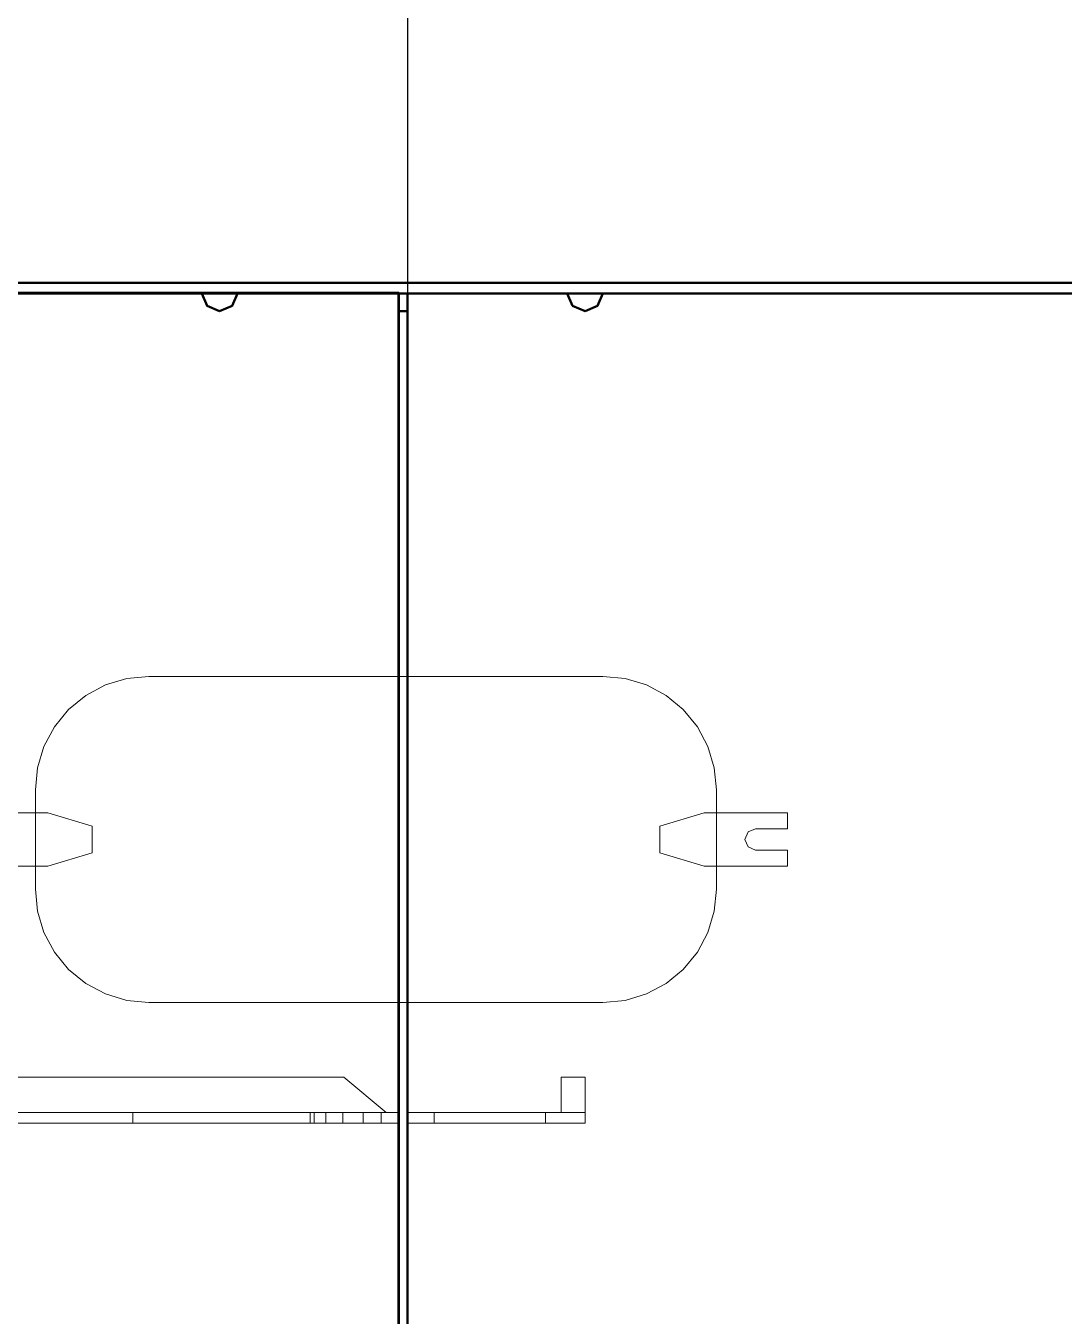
# Model space of a CAD drawing. Header units: millimetres. Extents: x -35117 to 70520, y -28859 to 27816.
# Drawn here: x 53451 to 54036, y -7721 to -6993 of the extents above; entities that cross this region are included whole.
import ezdxf

# ---------------------------------------------------------------- set-up
doc = ezdxf.new("R2010")
doc.units = ezdxf.units.MM
for name, color, linetype in [('-1109', 7, 'Continuous'), ('-1114', 7, 'Continuous'), ('PIPE_VENT', 251, 'Continuous')]:
    doc.layers.add(name, color=color, linetype=linetype)
doc.layers.add('Hull', color=1, linetype='Continuous', lineweight=40)

msp = doc.modelspace()

# ---------------------------------------------------------------- linework, layer by layer
at = {"layer": '-1109', "color": 1, "lineweight": 0}
for p, q in [((53660.811, -7611.896), (53660.811, -7605.896)), ((53665.812, -7605.896), (53665.812, -7611.896))]:
    msp.add_line(p, q, dxfattribs=at)
at = {"layer": '-1114', "color": 4, "lineweight": 0}
msp.add_line((53660.811, -7611.896), (53660.811, -7605.896), dxfattribs=at)
msp.add_lwpolyline([(53665.81, -10309.107), (58377.037, -10309.107), (58377.037, -5218.603), (53665.81, -5218.603)], close=True)
at = {"layer": 'Hull', "color": 4, "linetype": 'Continuous', "lineweight": 50}
for p, q in [((51765.813, -7137.897), (57370.812, -7137.897)), ((55850.812, -7137.897), (51765.813, -7137.897)), ((57370.812, -7143.897), (51765.813, -7143.897)), ((53600.716, -7143.723), (53210.715, -7143.723)), ((53210.715, -7143.723), (53600.716, -7143.723)), ((53566.883, -7150.968), (53569.812, -7143.897)), ((53660.811, -7143.897), (53660.811, -9736.896)), ((53665.647, -9736.921), (53665.647, -7143.561)), ((53665.647, -7143.561), (53665.647, -9736.921)), ((53772.883, -7150.968), (53775.812, -7143.897)), ((53566.883, -7150.968), (53559.812, -7153.898)), ((53660.811, -7153.898), (53665.812, -7153.898)), ((53772.883, -7150.968), (53765.812, -7153.898))]:
    msp.add_line(p, q, dxfattribs=at)
at = {"layer": 'Hull', "color": 86, "linetype": 'Continuous', "lineweight": 9}
for p, q in [((53752.42, -7605.896), (53752.42, -7585.898)), ((53752.42, -7585.898), (53752.42, -7605.896)), ((53610.811, -7605.896), (51765.813, -7605.896)), ((51765.813, -7611.896), (53610.811, -7611.896)), ((53510.811, -7605.896), (53510.811, -7611.896)), ((53650.812, -7605.896), (53510.811, -7605.896)), ((53510.811, -7605.896), (53510.811, -7611.896)), ((53510.811, -7611.896), (53650.812, -7611.896)), ((53610.811, -7611.896), (53610.811, -7605.896)), ((53613.096, -7605.896), (53610.811, -7605.896)), ((53610.811, -7611.896), (53613.096, -7611.896)), ((53613.096, -7611.896), (53613.096, -7605.896)), ((53619.598, -7605.896), (53613.096, -7605.896)), ((53613.096, -7611.896), (53619.598, -7611.896)), ((53619.598, -7611.896), (53619.598, -7605.896)), ((53629.331, -7605.896), (53619.598, -7605.896)), ((53619.598, -7611.896), (53629.331, -7611.896)), ((53629.331, -7611.896), (53629.331, -7605.896)), ((53640.812, -7605.896), (53629.331, -7605.896)), ((53629.331, -7611.896), (53640.812, -7611.896)), ((53640.812, -7611.896), (53640.812, -7605.896)), ((53660.811, -7605.896), (53640.812, -7605.896)), ((53640.812, -7611.896), (53660.811, -7611.896)), ((53650.812, -7611.896), (53650.812, -7605.896)), ((53660.811, -7605.896), (53650.812, -7605.896)), ((53650.812, -7611.896), (53660.811, -7611.896)), ((53680.812, -7605.896), (53665.812, -7605.896)), ((53665.812, -7605.896), (53665.812, -7611.896)), ((53665.812, -7611.896), (53680.812, -7611.896)), ((53680.812, -7611.896), (53680.812, -7605.896)), ((53743.491, -7605.896), (53680.812, -7605.896)), ((53680.812, -7611.896), (53743.491, -7611.896)), ((53743.491, -7611.896), (53743.491, -7605.896)), ((53765.812, -7605.896), (53743.491, -7605.896)), ((53743.491, -7611.896), (53765.812, -7611.896)), ((53765.812, -7611.896), (53765.812, -7605.896))]:
    msp.add_line(p, q, dxfattribs=at)
at = {"layer": 'Hull', "color": 4, "linetype": 'Continuous', "lineweight": 50}
for points in [[(53559.812, -7153.898), (53552.74, -7150.968), (53549.812, -7143.897), (51765.813, -7143.897)], [(53210.676, -7143.561), (53660.676, -7143.561), (53660.676, -9736.921)], [(53569.812, -7143.897), (53566.883, -7150.968), (53559.812, -7153.898)], [(53765.812, -7153.898), (53758.741, -7150.968), (53755.812, -7143.897), (53569.812, -7143.897)], [(53600.716, -7143.561), (53660.716, -7143.561), (53660.716, -9736.921), (53600.716, -9736.921)], [(53660.811, -7143.897), (53665.812, -7143.897), (53665.812, -7153.898)], [(53660.811, -9736.896), (53660.811, -7153.898), (53660.811, -7143.897)], [(53775.812, -7143.897), (53772.883, -7150.968), (53765.812, -7153.898)], [(54259.812, -7153.898), (54252.74, -7150.968), (54249.812, -7143.897), (53775.812, -7143.897)], [(53665.812, -7153.898), (53665.812, -9736.896), (53660.811, -9736.896)]]:
    msp.add_lwpolyline(points, dxfattribs=at)
at = {"layer": 'Hull', "color": 86, "linetype": 'Continuous', "lineweight": 9}
for points in [[(51765.813, -7605.896), (53653.661, -7605.896), (53629.826, -7585.898), (51765.813, -7585.898)], [(53752.42, -7605.896), (53765.812, -7605.896), (53765.812, -7585.898), (53752.42, -7585.898)]]:
    msp.add_lwpolyline(points, dxfattribs=at)
at = {"layer": 'PIPE_VENT', "color": 251, "linetype": 'Continuous', "lineweight": 5}
for p, q in [((53495.428, -7364.783), (53484.363, -7370.701)), ((53507.434, -7361.142), (53495.428, -7364.783)), ((53519.919, -7359.913), (53507.434, -7361.142)), ((53484.363, -7370.701), (53474.664, -7378.66)), ((53474.664, -7378.66), (53466.705, -7388.358)), ((53466.705, -7388.358), (53460.791, -7399.424)), ((53460.791, -7399.424), (53457.149, -7411.429)), ((53457.149, -7411.429), (53455.92, -7423.914)), ((53455.92, -7423.914), (53455.92, -7479.914)), ((53832.92, -7436.915), (53807.92, -7444.413)), ((53807.92, -7444.413), (53807.92, -7459.412)), ((53807.92, -7459.412), (53832.92, -7466.913)), ((53455.92, -7479.914), (53457.149, -7492.399)), ((53457.149, -7492.399), (53460.792, -7504.404)), ((53460.792, -7504.404), (53466.705, -7515.47)), ((53466.705, -7515.47), (53474.665, -7525.168)), ((53474.665, -7525.168), (53484.363, -7533.127)), ((53484.363, -7533.127), (53495.428, -7539.042)), ((53495.428, -7539.042), (53507.433, -7542.682)), ((53507.433, -7542.682), (53519.919, -7543.912))]:
    msp.add_line(p, q, dxfattribs=at)
for points in [[(53519.919, -7359.913), (53507.434, -7361.142), (53495.428, -7364.783), (53484.363, -7370.701), (53474.664, -7378.66), (53466.705, -7388.358), (53460.791, -7399.424), (53457.149, -7411.429), (53455.92, -7423.914), (53455.92, -7479.914), (53457.149, -7492.399), (53460.792, -7504.404), (53466.705, -7515.47), (53474.665, -7525.168), (53484.363, -7533.127), (53495.428, -7539.042), (53507.433, -7542.682), (53519.919, -7543.912)], [(53519.919, -7543.912), (53775.92, -7543.912), (53788.405, -7542.682), (53800.411, -7539.042), (53811.476, -7533.127), (53821.175, -7525.168), (53829.133, -7515.47), (53835.048, -7504.404), (53838.69, -7492.399), (53839.92, -7479.914), (53839.92, -7423.914), (53838.69, -7411.426), (53835.049, -7399.421), (53829.133, -7388.358), (53821.175, -7378.66), (53811.476, -7370.698), (53800.411, -7364.783), (53788.405, -7361.142), (53775.92, -7359.913), (53519.919, -7359.913)], [(53415.92, -7436.915), (53462.919, -7436.915), (53487.919, -7444.413), (53487.919, -7459.412), (53462.919, -7466.913), (53415.92, -7466.913)], [(53832.92, -7436.915), (53807.92, -7444.413), (53807.92, -7459.412), (53832.92, -7466.913)], [(53879.92, -7445.914), (53879.92, -7436.915), (53832.92, -7436.915)], [(53832.92, -7466.913), (53879.92, -7466.913), (53879.92, -7457.914), (53861.92, -7457.914), (53857.677, -7456.156), (53855.92, -7451.914), (53857.677, -7447.672), (53861.92, -7445.914), (53879.92, -7445.914)]]:
    msp.add_lwpolyline(points, dxfattribs=at)

doc.saveas('drawing.dxf')
